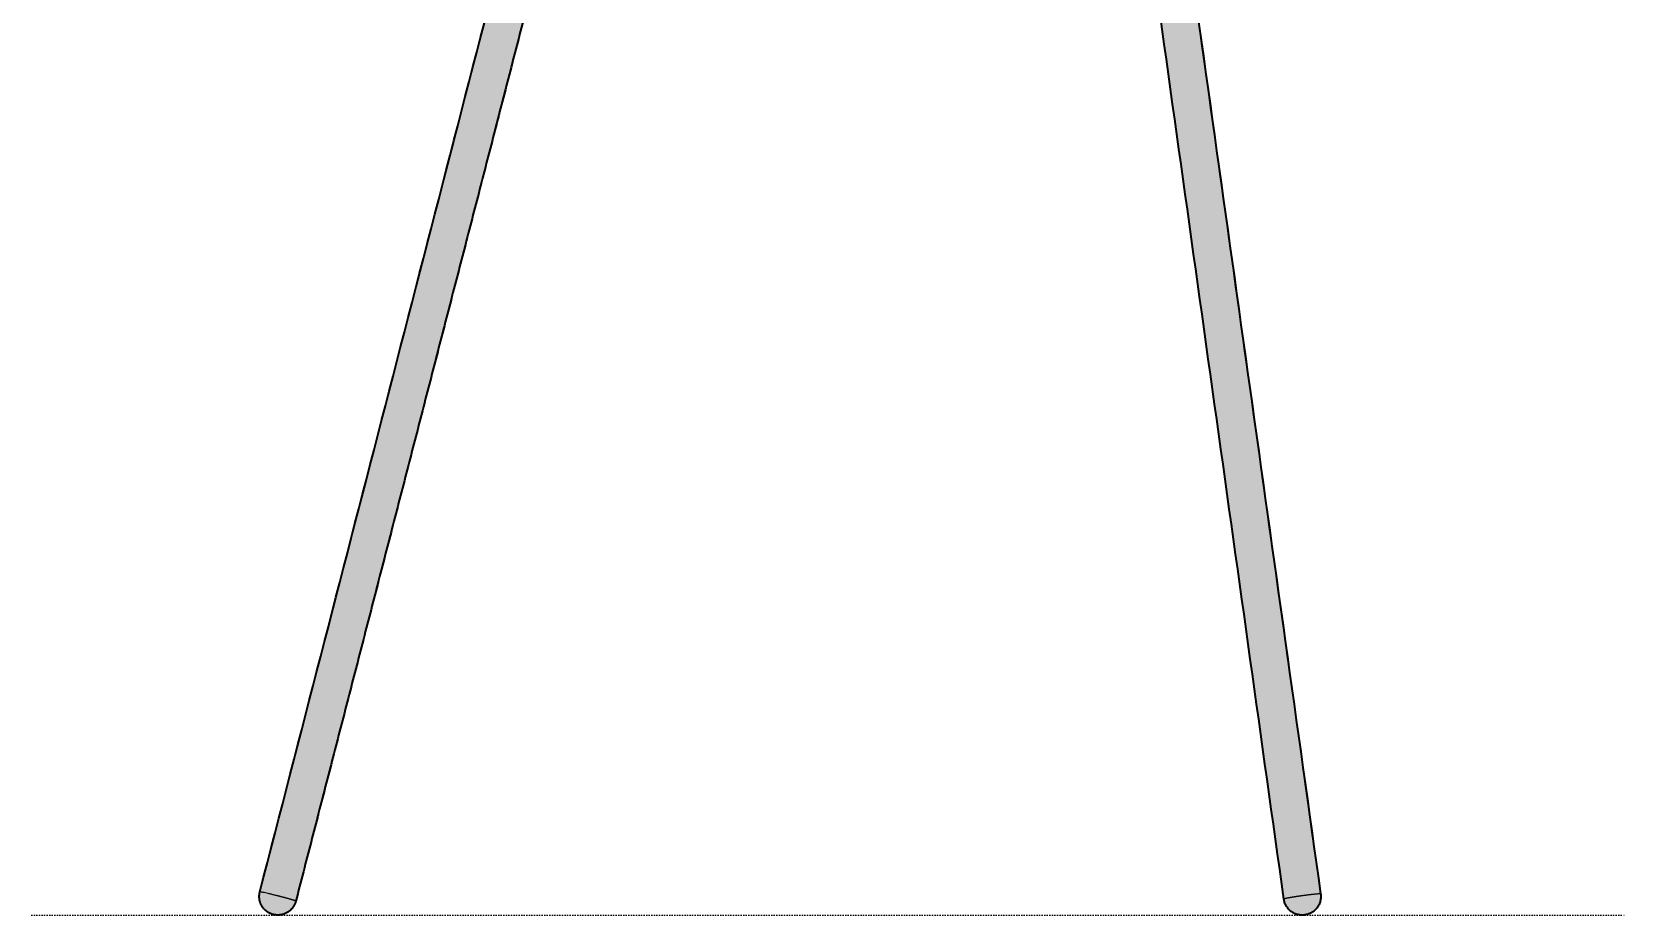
# Model space of a CAD drawing. Header units: millimetres. Extents: x 0 to 1796, y -880 to 761.
# Drawn here: x 1108 to 1796, y 0 to 381 of the extents above; entities that cross this region are included whole.
import ezdxf

# ---------------------------------------------------------------- set-up
doc = ezdxf.new("R2010")
doc.units = ezdxf.units.MM
doc.linetypes.add('Dots', pattern=[1, 0, -1])
doc.layers.add('Blocks', color=7, linetype='Continuous')
doc.layers.add('Blocks$Fill', color=7, linetype='Continuous', true_color=0xffffff)
for name, color, linetype, lineweight, true_color in [('Blocks$Inner', 7, 'Continuous', 25, 0x007f00), ('Blocks$Outline', 7, 'Continuous', 35, 0xff3f3f), ('Groud', 7, 'Dots', 25, 0x243775)]:
    doc.layers.add(name, color=color, linetype=linetype, lineweight=lineweight, true_color=true_color)

# ---------------------------------------------------------------- blocks, each defined once
blk = doc.blocks.new('AAC 18 Dining Chair Side')
at = {"layer": 'Blocks$Fill'}
h = blk.add_hatch(color=256, dxfattribs=at)
h.paths.add_polyline_path([(56.82, 761.22), (56.91, 761.25), (57, 761.29), (57.1, 761.32), (57.15, 761.33), (57.2, 761.35), (57.29, 761.37), (57.33, 761.38), (57.38, 761.39), (57.42, 761.4), (57.47, 761.41), (57.51, 761.41), (57.56, 761.42), (57.6, 761.42), (57.64, 761.42), (57.68, 761.43), (57.73, 761.43), (57.77, 761.43), (57.81, 761.43), (57.85, 761.43), (57.89, 761.43), (57.93, 761.42), (57.97, 761.42), (58.01, 761.41), (58.05, 761.41), (58.09, 761.4), (58.13, 761.39), (58.17, 761.38), (58.21, 761.37), (86.97, 752.93), (87.82, 752.65), (88.24, 752.5), (88.65, 752.34), (89.05, 752.18), (89.44, 752.01), (89.83, 751.83), (90.21, 751.64), (90.62, 751.44), (91.02, 751.22), (91.41, 751), (91.81, 750.77), (92.19, 750.53), (92.58, 750.29), (93.33, 749.78), (94.08, 749.24), (94.81, 748.68), (95.53, 748.11), (96.24, 747.51), (97.02, 746.82), (97.8, 746.11), (98.55, 745.39), (99.3, 744.65), (100.92, 742.97), (102.48, 741.23), (104.11, 739.31), (105.68, 737.34), (107.31, 735.19), (108.89, 733.01), (110.4, 730.79), (111.87, 728.55), (113.32, 726.2), (114.72, 723.82), (116.07, 721.41), (117.37, 718.97), (119.09, 715.51), (120.72, 712.02), (122.33, 708.3), (126.62, 697.5), (128.92, 691.36), (133.21, 679.19), (136.51, 668.93), (139.52, 658.57), (142.11, 648.54), (144.35, 638.64), (145.91, 630.65), (147.27, 622.62), (148.43, 614.46), (149.37, 606.26), (154.27, 540.94), (154.86, 535.9), (155.43, 531.93), (156.1, 527.97), (156.83, 524.19), (157.67, 520.42), (158.55, 516.89), (159.54, 513.38), (160.6, 510.01), (161.77, 506.67), (162.65, 504.35), (163.6, 502.06), (164.6, 499.79), (165.66, 497.54), (166.72, 495.45), (167.84, 493.38), (169.02, 491.35), (170.25, 489.35), (171.5, 487.46), (172.8, 485.6), (174.16, 483.78), (175.58, 482.01), (177.02, 480.31), (178.52, 478.66), (180.07, 477.05), (181.67, 475.49), (183.31, 473.99), (185.01, 472.54), (186.75, 471.14), (188.53, 469.8), (190.38, 468.5), (192.27, 467.26), (194.2, 466.08), (196.16, 464.95), (198.2, 463.87), (200.27, 462.84), (202.38, 461.88), (204.51, 460.97), (206.76, 460.09), (209.04, 459.28), (211.35, 458.52), (213.67, 457.83), (257.15, 636.68), (258.39, 641.77), (258.43, 641.94), (258.48, 642.11), (258.54, 642.28), (258.57, 642.36), (258.6, 642.45), (258.63, 642.52), (258.66, 642.6), (258.7, 642.68), (258.73, 642.75), (258.77, 642.82), (258.81, 642.9), (258.85, 642.97), (258.89, 643.04), (258.93, 643.11), (258.97, 643.17), (259.01, 643.24), (259.05, 643.3), (259.1, 643.36), (259.15, 643.42), (259.19, 643.48), (259.24, 643.54), (259.29, 643.6), (259.34, 643.65), (259.39, 643.71), (259.45, 643.76), (259.5, 643.81), (259.56, 643.86), (259.61, 643.91), (259.67, 643.95), (259.73, 644), (259.79, 644.04), (259.85, 644.08), (259.91, 644.12), (259.98, 644.16), (260.04, 644.2), (260.11, 644.24), (260.17, 644.27), (260.24, 644.3), (260.31, 644.34), (260.38, 644.37), (260.45, 644.4), (260.52, 644.42), (260.6, 644.45), (260.67, 644.47), (260.74, 644.5), (260.82, 644.52), (260.9, 644.54), (260.98, 644.56), (261.06, 644.58), (261.14, 644.59), (261.22, 644.61), (261.3, 644.62), (261.38, 644.63), (261.47, 644.65), (261.56, 644.65), (261.74, 644.67), (261.92, 644.68), (262.1, 644.68), (414.24, 644.68), (452.28, 644.68), (461.79, 644.68), (464.17, 644.68), (464.76, 644.68), (464.91, 644.68), (464.95, 644.68), (464.96, 644.68), (464.96, 644.68), (465.15, 644.68), (465.33, 644.67), (465.52, 644.66), (465.61, 644.65), (465.7, 644.64), (465.78, 644.62), (465.86, 644.61), (465.95, 644.6), (466.03, 644.58), (466.11, 644.57), (466.18, 644.55), (466.26, 644.53), (466.34, 644.5), (466.41, 644.48), (466.48, 644.46), (466.55, 644.43), (466.62, 644.41), (466.69, 644.38), (466.75, 644.35), (466.82, 644.32), (466.89, 644.28), (466.95, 644.25), (467.01, 644.21), (467.06, 644.18), (467.12, 644.14), (467.18, 644.1), (467.23, 644.06), (467.29, 644.01), (467.34, 643.97), (467.39, 643.92), (467.44, 643.87), (467.49, 643.83), (467.54, 643.77), (467.58, 643.72), (467.63, 643.67), (467.67, 643.62), (467.71, 643.56), (467.75, 643.5), (467.79, 643.44), (467.83, 643.38), (467.87, 643.31), (467.9, 643.25), (467.94, 643.18), (467.97, 643.12), (468, 643.05), (468.03, 642.98), (468.07, 642.9), (468.09, 642.82), (468.12, 642.75), (468.15, 642.67), (468.17, 642.59), (468.19, 642.51), (468.22, 642.44), (468.24, 642.35), (468.26, 642.26), (468.3, 642.07), (468.33, 641.89), (468.36, 641.71), (469.03, 636.68), (490.37, 476.66), (495.02, 476.22), (499.67, 475.66), (504.2, 474.99), (508.72, 474.2), (513.28, 473.27), (517.65, 472.24), (521.69, 471.16), (523.51, 470.61), (525.33, 470.03), (527.65, 469.21), (570.25, 451.79), (570.31, 451.76), (570.36, 451.74), (570.41, 451.72), (570.48, 451.68), (570.51, 451.66), (570.54, 451.65), (570.58, 451.62), (570.62, 451.59), (570.66, 451.57), (570.7, 451.54), (570.74, 451.51), (570.77, 451.48), (570.81, 451.45), (570.84, 451.42), (570.87, 451.39), (570.9, 451.37), (570.92, 451.34), (570.95, 451.31), (570.97, 451.28), (570.99, 451.25), (571.02, 451.22), (571.04, 451.19), (571.06, 451.16), (571.08, 451.13), (571.1, 451.1), (571.12, 451.07), (571.13, 451.04), (571.15, 451.01), (571.17, 450.98), (571.18, 450.94), (571.2, 450.91), (571.21, 450.87), (571.23, 450.83), (571.24, 450.8), (571.25, 450.76), (571.26, 450.72), (571.27, 450.68), (571.28, 450.65), (571.29, 450.61), (571.3, 450.57), (571.3, 450.53), (571.31, 450.49), (571.31, 450.45), (571.32, 450.41), (571.32, 450.38), (571.33, 450.34), (571.33, 450.29), (571.33, 450.25), (571.33, 450.2), (571.33, 450.15), (571.33, 450.11), (571.33, 450.06), (571.32, 449.97), (571.32, 449.88), (571.3, 449.79), (571.29, 449.7), (571.28, 449.61), (570.15, 443.72), (570.13, 443.6), (570.12, 443.55), (570.1, 443.49), (570.09, 443.44), (570.07, 443.38), (570.06, 443.33), (570.04, 443.27), (570.02, 443.22), (570, 443.18), (569.98, 443.13), (569.96, 443.08), (569.94, 443.03), (569.92, 442.99), (569.89, 442.94), (569.87, 442.9), (569.84, 442.86), (569.82, 442.81), (569.79, 442.78), (569.77, 442.74), (569.74, 442.7), (569.71, 442.66), (569.68, 442.62), (569.65, 442.59), (569.62, 442.56), (569.58, 442.52), (569.55, 442.49), (569.52, 442.46), (569.48, 442.43), (569.45, 442.4), (569.41, 442.38), (569.37, 442.35), (569.34, 442.32), (569.3, 442.3), (569.26, 442.28), (569.22, 442.26), (569.18, 442.24), (569.14, 442.22), (569.09, 442.2), (569.05, 442.18), (569.01, 442.17), (568.96, 442.15), (568.92, 442.14), (568.87, 442.13), (568.82, 442.12), (568.78, 442.11), (568.73, 442.1), (568.68, 442.09), (568.63, 442.09), (568.58, 442.08), (568.53, 442.08), (568.48, 442.07), (568.43, 442.07), (568.38, 442.07), (568.32, 442.07), (568.27, 442.08), (568.21, 442.08), (568.16, 442.08), (568.1, 442.09), (568.04, 442.09), (567.99, 442.1), (567.93, 442.11), (567.82, 442.13), (567.82, 442.13), (567.82, 442.13), (567.82, 442.13), (567.82, 442.13), (567.82, 442.13), (567.82, 442.13), (567.82, 442.13), (567.82, 442.13), (561.01, 443.37), (554.17, 444.38), (547.29, 445.17), (540.4, 445.73), (534.54, 446.02), (528.69, 446.15), (522.83, 446.12), (516.98, 445.92), (514.63, 445.88), (514.25, 445.88), (513.07, 445.85), (512.67, 445.84), (511.51, 445.82), (511.08, 445.81), (509.95, 445.78), (509.49, 445.77), (508.39, 445.74), (507.89, 445.73), (506.83, 445.7), (506.3, 445.69), (505.28, 445.66), (504.71, 445.65), (503.72, 445.62), (503.11, 445.6), (497.5, 445.43), (494.61, 445.32), (555.66, 9.11), (555.66, 9.1), (555.66, 9.1), (555.66, 9.1), (555.66, 9.1), (555.66, 9.1), (555.66, 9.1), (555.68, 8.93), (555.7, 8.75), (555.72, 8.57), (555.73, 8.39), (555.73, 8.2), (555.74, 8.02), (555.73, 7.83), (555.73, 7.64), (555.72, 7.45), (555.7, 7.26), (555.68, 7.07), (555.66, 6.88), (555.63, 6.69), (555.59, 6.49), (555.56, 6.3), (555.51, 6.11), (555.46, 5.91), (555.41, 5.72), (555.35, 5.53), (555.28, 5.34), (555.21, 5.15), (555.14, 4.96), (555.06, 4.77), (554.97, 4.59), (554.88, 4.4), (554.79, 4.22), (554.69, 4.04), (554.59, 3.86), (554.48, 3.68), (554.36, 3.51), (554.24, 3.34), (554.12, 3.17), (554, 3.01), (553.86, 2.85), (553.73, 2.69), (553.59, 2.54), (553.45, 2.39), (553.3, 2.25), (553.15, 2.11), (553, 1.97), (552.84, 1.84), (552.68, 1.71), (552.52, 1.58), (552.36, 1.46), (552.19, 1.35), (552.03, 1.24), (551.85, 1.14), (551.68, 1.03), (551.51, 0.94), (551.33, 0.85), (551.16, 0.76), (550.98, 0.68), (550.8, 0.61), (550.63, 0.53), (550.45, 0.47), (550.27, 0.4), (550.09, 0.35), (549.91, 0.29), (549.73, 0.25), (549.55, 0.2), (549.37, 0.16), (549.2, 0.13), (549.02, 0.1), (548.84, 0.07), (548.67, 0.05), (548.49, 0.03), (548.31, 0.01), (548.13, 0), (547.94, 0), (547.76, -0.01), (547.57, 0), (547.38, 0), (547.2, 0.01), (547, 0.03), (546.81, 0.05), (546.62, 0.07), (546.43, 0.1), (546.24, 0.14), (546.04, 0.17), (545.85, 0.22), (545.66, 0.27), (545.47, 0.32), (545.27, 0.38), (545.08, 0.45), (544.89, 0.52), (544.7, 0.59), (544.51, 0.67), (544.33, 0.76), (544.14, 0.85), (543.96, 0.94), (543.78, 1.04), (543.6, 1.14), (543.43, 1.25), (543.25, 1.37), (543.08, 1.48), (542.92, 1.61), (542.75, 1.73), (542.59, 1.87), (542.44, 2), (542.28, 2.14), (542.13, 2.28), (541.99, 2.43), (541.85, 2.58), (541.71, 2.73), (541.58, 2.89), (541.45, 3.04), (541.33, 3.21), (541.21, 3.37), (541.09, 3.54), (540.98, 3.7), (540.88, 3.87), (540.78, 4.05), (540.68, 4.22), (540.59, 4.39), (540.51, 4.57), (540.42, 4.75), (540.35, 4.93), (540.28, 5.1), (540.21, 5.28), (540.15, 5.46), (540.09, 5.64), (540.04, 5.82), (539.99, 6), (539.95, 6.18), (539.91, 6.36), (539.87, 6.53), (539.84, 6.71), (539.81, 6.88), (539.81, 6.89), (539.81, 6.89), (539.81, 6.89), (539.81, 6.89), (539.81, 6.89), (539.81, 6.89), (539.81, 6.89), (539.81, 6.89), (478.73, 443.34), (476.96, 442.69), (476.59, 442.56), (476.22, 442.45), (475.63, 442.28), (475.04, 442.12), (473.53, 441.77), (471.46, 441.33), (466.04, 440.34), (455.25, 438.65), (455.54, 431.96), (455.54, 431.76), (455.54, 431.61), (455.53, 431.47), (455.53, 431.32), (455.52, 431.17), (455.5, 431.03), (455.49, 430.88), (455.47, 430.74), (455.45, 430.59), (455.42, 430.45), (455.4, 430.3), (455.37, 430.16), (455.34, 430.01), (455.3, 429.87), (455.26, 429.73), (455.22, 429.59), (455.18, 429.45), (455.12, 429.25), (455.05, 429.05), (454.97, 428.85), (454.89, 428.66), (454.81, 428.47), (454.72, 428.28), (454.62, 428.09), (454.52, 427.91), (454.42, 427.72), (454.31, 427.54), (454.19, 427.37), (454.07, 427.19), (453.95, 427.02), (453.82, 426.86), (453.69, 426.69), (453.55, 426.53), (453.41, 426.38), (453.26, 426.23), (453.12, 426.08), (452.96, 425.93), (452.81, 425.79), (452.65, 425.66), (452.49, 425.53), (452.32, 425.4), (452.15, 425.28), (451.98, 425.16), (451.8, 425.04), (451.62, 424.94), (451.44, 424.83), (451.26, 424.73), (451.07, 424.64), (450.88, 424.55), (450.66, 424.45), (450.43, 424.36), (450.2, 424.27), (449.97, 424.19), (449.73, 424.12), (449.5, 424.06), (449.26, 424), (449.02, 423.95), (448.78, 423.91), (448.54, 423.88), (448.3, 423.85), (448.05, 423.83), (447.81, 423.82), (447.56, 423.82), (447.32, 423.82), (447.08, 423.83), (446.83, 423.85), (446.59, 423.87), (446.35, 423.91), (446.11, 423.95), (445.87, 423.99), (445.63, 424.05), (445.39, 424.11), (445.16, 424.18), (444.93, 424.25), (444.7, 424.34), (444.47, 424.43), (444.25, 424.53), (444.03, 424.63), (443.81, 424.74), (443.59, 424.86), (443.38, 424.98), (443.18, 425.11), (442.97, 425.25), (442.77, 425.39), (442.58, 425.54), (442.39, 425.69), (442.21, 425.85), (442.03, 426.02), (441.85, 426.19), (441.68, 426.37), (441.52, 426.55), (441.36, 426.74), (441.21, 426.93), (441.06, 427.12), (440.92, 427.32), (440.79, 427.53), (440.66, 427.74), (440.54, 427.95), (440.42, 428.17), (440.31, 428.39), (440.21, 428.61), (440.12, 428.83), (440.03, 429.06), (439.95, 429.29), (439.88, 429.53), (439.81, 429.76), (439.75, 430), (439.7, 430.24), (439.65, 430.48), (439.62, 430.72), (439.59, 430.97), (439.56, 431.22), (439.55, 431.47), (439.33, 436.49), (422.01, 434.2), (403.24, 431.72), (378.23, 428.42), (326.91, 418.6), (307.52, 415.48), (290.79, 413.28), (291.21, 403.82), (291.21, 403.64), (291.21, 403.46), (291.21, 403.28), (291.2, 403.1), (291.19, 402.91), (291.17, 402.73), (291.15, 402.54), (291.13, 402.35), (291.1, 402.17), (291.06, 401.98), (291.02, 401.79), (290.98, 401.6), (290.93, 401.41), (290.88, 401.22), (290.82, 401.03), (290.76, 400.84), (290.69, 400.66), (290.61, 400.47), (290.53, 400.28), (290.45, 400.1), (290.36, 399.91), (290.27, 399.73), (290.17, 399.55), (290.07, 399.38), (289.96, 399.2), (289.85, 399.03), (289.73, 398.86), (289.61, 398.69), (289.48, 398.53), (289.35, 398.36), (289.22, 398.21), (289.08, 398.05), (288.94, 397.9), (288.79, 397.75), (288.64, 397.61), (288.49, 397.47), (288.33, 397.34), (288.17, 397.21), (288.01, 397.08), (287.85, 396.96), (287.68, 396.84), (287.51, 396.73), (287.34, 396.62), (287.16, 396.52), (286.99, 396.42), (286.81, 396.33), (286.63, 396.24), (286.45, 396.16), (286.27, 396.08), (286.08, 396.01), (285.9, 395.94), (285.72, 395.88), (285.53, 395.82), (285.35, 395.76), (285.16, 395.71), (284.98, 395.67), (284.8, 395.63), (284.61, 395.6), (284.43, 395.57), (284.25, 395.54), (284.07, 395.52), (283.89, 395.5), (283.71, 395.49), (283.53, 395.48), (283.36, 395.47), (283.18, 395.47), (283, 395.48), (282.82, 395.48), (282.63, 395.49), (282.45, 395.51), (282.26, 395.53), (282.08, 395.55), (281.89, 395.58), (281.7, 395.62), (281.52, 395.65), (281.33, 395.7), (281.14, 395.75), (280.95, 395.8), (280.76, 395.86), (280.58, 395.92), (280.39, 395.99), (280.2, 396.06), (280.02, 396.14), (279.84, 396.22), (279.65, 396.31), (279.47, 396.4), (279.29, 396.5), (279.12, 396.6), (278.94, 396.71), (278.77, 396.82), (278.6, 396.94), (278.44, 397.06), (278.27, 397.18), (278.11, 397.31), (277.95, 397.45), (277.8, 397.58), (277.65, 397.73), (277.5, 397.87), (277.36, 398.02), (277.22, 398.17), (277.09, 398.33), (276.96, 398.49), (276.83, 398.65), (276.71, 398.81), (276.59, 398.98), (276.48, 399.15), (276.38, 399.32), (276.27, 399.5), (276.17, 399.67), (276.08, 399.85), (275.99, 400.03), (275.91, 400.21), (275.83, 400.39), (275.76, 400.57), (275.69, 400.76), (275.63, 400.94), (275.57, 401.12), (275.51, 401.31), (275.46, 401.49), (275.42, 401.68), (275.38, 401.86), (275.34, 402.04), (275.31, 402.22), (275.29, 402.41), (275.26, 402.59), (275.25, 402.77), (275.23, 402.94), (275.22, 403.12), (274.84, 411.81), (269.33, 411.46), (265.33, 411.27), (261.33, 411.09), (245.96, 410.81), (243.37, 410.81), (237.84, 410.89), (234.97, 411.01), (231.99, 411.22), (228.9, 411.51), (225.69, 411.9), (222.35, 412.39), (218.92, 412.98), (113.78, 5.99), (113.74, 5.84), (113.7, 5.7), (113.65, 5.55), (113.61, 5.4), (113.55, 5.25), (113.5, 5.1), (113.44, 4.95), (113.38, 4.81), (113.31, 4.66), (113.24, 4.51), (113.17, 4.37), (113.09, 4.22), (113.02, 4.08), (112.93, 3.94), (112.85, 3.8), (112.76, 3.66), (112.67, 3.52), (112.57, 3.38), (112.47, 3.24), (112.37, 3.11), (112.27, 2.98), (112.16, 2.85), (112.05, 2.72), (111.94, 2.59), (111.82, 2.47), (111.7, 2.35), (111.58, 2.23), (111.46, 2.11), (111.33, 2), (111.2, 1.88), (111.07, 1.77), (110.94, 1.67), (110.8, 1.57), (110.66, 1.47), (110.52, 1.37), (110.38, 1.27), (110.23, 1.18), (110.09, 1.09), (109.94, 1.01), (109.79, 0.93), (109.64, 0.85), (109.49, 0.78), (109.34, 0.71), (109.18, 0.64), (109.03, 0.57), (108.87, 0.51), (108.71, 0.45), (108.56, 0.4), (108.4, 0.35), (108.24, 0.3), (108.08, 0.26), (107.92, 0.22), (107.76, 0.18), (107.6, 0.15), (107.45, 0.12), (107.29, 0.09), (107.13, 0.07), (106.97, 0.05), (106.81, 0.03), (106.66, 0.02), (106.5, 0.01), (106.35, 0), (106.19, -0.01), (106.04, -0.01), (105.82, 0), (105.59, 0.01), (105.37, 0.02), (105.15, 0.04), (104.92, 0.07), (104.7, 0.11), (104.48, 0.15), (104.25, 0.2), (104.03, 0.25), (103.81, 0.31), (103.59, 0.38), (103.37, 0.45), (103.15, 0.53), (102.94, 0.62), (102.73, 0.71), (102.52, 0.81), (102.31, 0.92), (102.11, 1.03), (101.91, 1.14), (101.71, 1.27), (101.52, 1.39), (101.33, 1.53), (101.14, 1.66), (100.96, 1.81), (100.79, 1.95), (100.62, 2.11), (100.46, 2.26), (100.3, 2.42), (100.14, 2.59), (99.99, 2.75), (99.85, 2.92), (99.71, 3.09), (99.58, 3.27), (99.45, 3.45), (99.33, 3.64), (99.21, 3.83), (99.09, 4.02), (98.98, 4.22), (98.88, 4.42), (98.78, 4.63), (98.69, 4.84), (98.6, 5.05), (98.52, 5.27), (98.44, 5.48), (98.37, 5.71), (98.31, 5.93), (98.25, 6.15), (98.2, 6.38), (98.16, 6.61), (98.12, 6.84), (98.09, 7.07), (98.07, 7.3), (98.05, 7.53), (98.04, 7.76), (98.04, 7.99), (98.04, 8.22), (98.05, 8.44), (98.07, 8.67), (98.09, 8.9), (98.12, 9.12), (98.15, 9.34), (98.19, 9.56), (98.24, 9.78), (98.29, 9.99), (98.29, 9.99), (98.29, 9.99), (98.29, 10), (98.29, 10), (98.29, 10), (98.29, 10), (98.29, 10), (98.29, 10), (203.28, 416.43), (192.88, 419.25), (183.21, 422.19), (174.62, 425.08), (170.72, 426.53), (166.98, 428.02), (163.34, 429.61), (159.76, 431.31), (156.29, 433.09), (152.89, 434.99), (149.64, 436.97), (148.03, 437.99), (146.45, 439.05), (144.93, 440.1), (143.43, 441.18), (141.95, 442.29), (140.49, 443.42), (139.06, 444.58), (137.65, 445.76), (136.26, 446.96), (134.89, 448.2), (133.56, 449.45), (132.25, 450.72), (130.96, 452.02), (129.7, 453.34), (128.48, 454.68), (127.27, 456.04), (126.1, 457.43), (124.95, 458.84), (123.83, 460.27), (122.73, 461.72), (121.66, 463.19), (120.62, 464.68), (119.61, 466.2), (118.62, 467.74), (117.66, 469.29), (116.73, 470.87), (115.82, 472.48), (114.93, 474.11), (114.08, 475.75), (113.26, 477.41), (112.45, 479.12), (111.68, 480.84), (110.93, 482.57), (110.21, 484.32), (108.86, 487.9), (107.63, 491.52), (106.49, 495.26), (105.48, 499.04), (104.55, 502.98), (103.75, 506.95), (103.05, 511.03), (102.47, 515.13), (102, 519.39), (101.63, 523.67), (95.69, 602.14), (94.52, 611.95), (93.07, 621.72), (91.29, 631.68), (89.24, 641.58), (86.36, 653.66), (83.07, 665.87), (79.16, 678.86), (74.93, 691.76), (69.88, 706.08), (58.08, 736.81), (50.17, 756.33), (50.13, 756.44), (50.11, 756.49), (50.09, 756.55), (50.07, 756.6), (50.06, 756.66), (50.04, 756.71), (50.03, 756.77), (50.02, 756.82), (50.01, 756.87), (50, 756.92), (49.99, 756.97), (49.98, 757.02), (49.97, 757.07), (49.97, 757.13), (49.96, 757.18), (49.96, 757.22), (49.96, 757.27), (49.96, 757.32), (49.96, 757.37), (49.97, 757.42), (49.97, 757.46), (49.98, 757.51), (49.98, 757.56), (49.99, 757.6), (50, 757.65), (50.01, 757.69), (50.02, 757.73), (50.03, 757.78), (50.05, 757.82), (50.06, 757.86), (50.08, 757.91), (50.1, 757.95), (50.12, 757.99), (50.14, 758.03), (50.16, 758.07), (50.18, 758.11), (50.21, 758.14), (50.23, 758.18), (50.26, 758.22), (50.29, 758.26), (50.32, 758.29), (50.35, 758.33), (50.38, 758.36), (50.41, 758.4), (50.45, 758.43), (50.48, 758.46), (50.52, 758.5), (50.56, 758.53), (50.6, 758.56), (50.64, 758.59), (50.68, 758.62), (50.72, 758.65), (50.76, 758.68), (50.81, 758.71), (50.85, 758.74), (50.9, 758.76), (50.95, 758.79), (51, 758.82), (51.05, 758.85), (51.11, 758.87), (51.16, 758.89), (51.26, 758.94)], flags=0)
h.paths.add_polyline_path([(229.36, 454.67), (233.17, 454.25), (236.98, 453.94), (240.95, 453.74), (244.93, 453.65), (249.12, 453.66), (253.31, 453.79), (257.58, 454.03), (272.24, 455.41), (321.13, 461.41), (409.94, 473.26), (436.58, 475.73), (455.65, 476.89), (467.46, 477.29), (474.13, 477.34), (452.89, 636.68), (368.82, 636.68), (346.03, 636.68), (275.93, 636.68), (274.23, 636.68), (273.62, 636.68)], flags=0)
at = {"layer": 'Blocks$Inner'}
for points, knots in [([(452.89, 636.68), (460.93, 576.38), (468.99, 515.92), (477.11, 455), (477.24, 454.07), (477.39, 452.97), (477.52, 451.99), (477.68, 450.85), (477.86, 449.53), (478.16, 447.42), (478.76, 443.1), (480.04, 433.98), (500.46, 288.08), (520.51, 144.83), (539.81, 6.89)], [0, 0, 0, 0, 182.510279, 182.97056, 184.395779, 185.324178, 186.278914, 187.371409, 188.767566, 190.275768, 193.790889, 201.828138, 217.899442, 635.764325, 635.764325, 635.764325, 635.764325]), ([(555.66, 9.1), (535.01, 156.66), (514.29, 304.68), (493.53, 453.05), (493.25, 455.08), (492.95, 457.25), (492.56, 460.23), (492.04, 464.08), (491.17, 470.62), (483.46, 528.47), (476.02, 584.22), (469.03, 636.68)], [0, 0, 0, 0, 446.998236, 448.37812, 449.432889, 453.164728, 454.958115, 458.440168, 464.806156, 474.754658, 633.531491, 633.531491, 633.531491, 633.531491]), ([(208.75, 437.62), (208.69, 437.37), (208.58, 436.96), (208.45, 436.45), (208.08, 435.01), (171.37, 292.88), (134.68, 150.84), (98.29, 9.99)], [1061.802074, 1061.802074, 1061.802074, 1061.802074, 1062.569624, 1063.08189, 1063.354369, 1067.041726, 1503.459759, 1503.459759, 1503.459759, 1503.459759])]:
    blk.add_open_spline(points, degree=3, knots=knots, dxfattribs=at)
blk.add_open_spline([(113.78, 5.99), (168.66, 218.44), (223.54, 430.88)], degree=2, dxfattribs=at)
for points, weights, knots in [([(98.29, 9.99), (97.31, 6.2), (99.71, 3.09), (102.11, -0.01), (106.04, -0.01)], [1, 0.897866316357, 1, 0.897866316357, 1], [66.301882, 66.301882, 66.301882, 73.59624, 73.59624, 80.890598, 80.890598, 80.890598]), ([(106.27, 8.2), (106.19, 8.22), (106.1, 8.24), (98.36, 10.25), (98.29, 9.99)], [1, 0.999999935057, 1, 0.707106781187, 1], [53.557943, 53.557943, 53.557943, 53.735511, 53.735511, 66.301882, 66.301882, 66.301882]), ([(539.81, 6.88), (540.92, -1.04), (548.84, 0.07), (556.77, 1.18), (555.66, 9.1)], [1, 0.707124563757, 1, 0.707124563763, 0.999999999987], [0, 0, 0, 12.565969, 12.565969, 25.131937, 25.131937, 25.131937]), ([(547.71, 8.31), (547.62, 8.3), (547.54, 8.29), (547.05, 8.22), (546.55, 8.15)], [1, 0.999999900924, 1, 0.999996839595, 1], [36.486748, 36.486748, 36.486748, 36.66432, 36.66432, 37.656439, 37.656439, 37.656439]), ([(555.66, 9.1), (555.66, 9.11), (555.66, 9.11), (555.65, 9.11), (555.65, 9.11)], [0.999992797324, 0.965472971097, 1, 0.984728083953, 0.999999999767], [25.13193705, 25.13193705, 25.13193705, 25.13930047, 25.13930047, 25.14830575, 25.14830575, 25.14830575])]:
    blk.add_rational_spline(points, weights, degree=2, knots=knots, dxfattribs=at)
for points, weights in [([(107.43, 7.9), (106.85, 8.05), (106.27, 8.2)], [1, 0.999996986857, 1]), ([(107.51, 7.88), (107.47, 7.89), (107.43, 7.9)], [1, 0.99999998289, 1]), ([(107.73, 7.82), (107.62, 7.85), (107.51, 7.88)], [1, 0.999999876054, 1]), ([(107.78, 7.81), (107.76, 7.81), (107.73, 7.82)], [1, 0.999999994582, 1]), ([(107.89, 7.78), (107.83, 7.79), (107.78, 7.81)], [1, 0.999999969891, 1]), ([(107.96, 7.76), (107.92, 7.77), (107.89, 7.78)], [1, 0.999999986428, 1]), ([(108.2, 7.69), (108.08, 7.73), (107.96, 7.76)], [1, 0.999999847624, 1]), ([(108.23, 7.68), (108.21, 7.69), (108.2, 7.69)], [1, 0.999999996979, 1]), ([(108.35, 7.65), (108.29, 7.67), (108.23, 7.68)], [1, 0.999999957835, 1]), ([(108.41, 7.64), (108.38, 7.64), (108.35, 7.65)], [1, 0.999999990188, 1]), ([(108.51, 7.61), (108.46, 7.62), (108.41, 7.64)], [1, 0.999999972368, 1]), ([(108.59, 7.59), (108.55, 7.6), (108.51, 7.61)], [1, 0.999999979058, 1]), ([(108.82, 7.53), (108.7, 7.56), (108.59, 7.59)], [1, 0.999999838331, 1]), ([(108.86, 7.52), (108.84, 7.52), (108.82, 7.53)], [1, 0.999999993967, 1]), ([(108.97, 7.48), (108.92, 7.5), (108.86, 7.52)], [1, 0.999999958144, 1]), ([(109.04, 7.47), (109, 7.48), (108.97, 7.48)], [1, 0.999999984379, 1]), ([(109.28, 7.4), (109.16, 7.43), (109.04, 7.47)], [1, 0.999999789157, 1]), ([(109.3, 7.39), (109.29, 7.4), (109.28, 7.4)], [1, 0.999999997375, 1]), ([(109.43, 7.36), (109.37, 7.38), (109.3, 7.39)], [1, 0.999999936697, 1]), ([(109.48, 7.35), (109.45, 7.35), (109.43, 7.36)], [1, 0.999999989917, 1]), ([(109.58, 7.32), (109.53, 7.33), (109.48, 7.35)], [1, 0.999999955803, 1]), ([(109.65, 7.3), (109.62, 7.31), (109.58, 7.32)], [1, 0.99999997689, 1]), ([(109.88, 7.23), (109.77, 7.27), (109.65, 7.3)], [1, 0.999999755154, 1]), ([(109.91, 7.23), (109.9, 7.23), (109.88, 7.23)], [1, 0.999999995172, 1]), ([(110.03, 7.19), (109.97, 7.21), (109.91, 7.23)], [1, 0.999999928192, 1]), ([(110.08, 7.18), (110.05, 7.19), (110.03, 7.19)], [1, 0.999999984726, 1]), ([(110.17, 7.15), (110.13, 7.17), (110.08, 7.18)], [1, 0.999999949776, 1]), ([(110.25, 7.13), (110.21, 7.14), (110.17, 7.15)], [1, 0.999999967281, 1]), ([(110.46, 7.07), (110.35, 7.1), (110.25, 7.13)], [1, 0.999999699532, 1]), ([(110.49, 7.06), (110.48, 7.07), (110.46, 7.07)], [1, 0.999999992445, 1]), ([(110.53, 7.05), (110.51, 7.06), (110.49, 7.06)], [1, 0.999999989392, 1]), ([(110.58, 7.04), (110.55, 7.05), (110.53, 7.05)], [1, 0.999999986376, 1]), ([(110.6, 7.03), (110.59, 7.04), (110.58, 7.04)], [1, 0.999999994152, 1]), ([(110.66, 7.02), (110.63, 7.02), (110.6, 7.03)], [1, 0.999999978236, 1]), ([(110.67, 7.01), (110.66, 7.01), (110.66, 7.02)], [1, 0.999999997592, 1]), ([(110.81, 6.97), (110.74, 6.99), (110.67, 7.01)], [1, 0.999999829849, 1]), ([(110.88, 6.95), (110.85, 6.96), (110.81, 6.97)], [1, 0.999999960391, 1]), ([(110.89, 6.95), (110.89, 6.95), (110.88, 6.95)], [1, 0.999999998481, 1]), ([(110.95, 6.93), (110.92, 6.94), (110.89, 6.95)], [1, 0.999999970211, 1]), ([(110.97, 6.93), (110.96, 6.93), (110.95, 6.93)], [1, 0.999999995033, 1]), ([(111.02, 6.91), (110.99, 6.92), (110.97, 6.93)], [1, 0.999999978915, 1]), ([(111.05, 6.91), (111.03, 6.91), (111.02, 6.91)], [1, 0.999999989355, 1]), ([(111.08, 6.9), (111.06, 6.9), (111.05, 6.91)], [1, 0.999999986361, 1]), ([(111.12, 6.88), (111.1, 6.89), (111.08, 6.9)], [1, 0.999999981193, 1]), ([(111.15, 6.88), (111.14, 6.88), (111.12, 6.88)], [1, 0.999999992384, 1]), ([(111.2, 6.86), (111.17, 6.87), (111.15, 6.88)], [1, 0.99999997026, 1]), ([(539.82, 6.91), (539.81, 6.89), (539.82, 6.88)], [0.969716728963, 0.983982402096, 1]), ([(539.84, 6.91), (539.83, 6.91), (539.82, 6.91)], [1, 0.997530312508, 0.999999999999]), ([(539.86, 6.93), (539.85, 6.92), (539.84, 6.92)], [1, 0.999313649217, 1]), ([(539.84, 6.92), (539.84, 6.92), (539.84, 6.91)], [1, 0.999688359545, 1]), ([(539.93, 6.96), (539.89, 6.94), (539.86, 6.93)], [1, 0.998631443635, 1]), ([(540.02, 6.99), (539.97, 6.97), (539.93, 6.96)], [1, 0.999607946548, 1]), ([(540.07, 7), (540.04, 7), (540.02, 6.99)], [1, 0.999968696135, 1]), ([(540.17, 7.03), (540.12, 7.02), (540.07, 7)], [1, 0.999924396799, 1]), ([(540.27, 7.06), (540.22, 7.05), (540.17, 7.03)], [1, 0.999974675555, 1]), ([(540.37, 7.08), (540.32, 7.07), (540.27, 7.06)], [1, 0.999982894184, 1]), ([(540.44, 7.1), (540.41, 7.09), (540.37, 7.08)], [1, 0.99999435554, 1]), ([(540.79, 7.18), (540.62, 7.14), (540.44, 7.1)], [1, 0.999946529713, 1]), ([(540.89, 7.2), (540.84, 7.19), (540.79, 7.18)], [1, 0.999997891576, 1]), ([(541, 7.22), (540.95, 7.21), (540.89, 7.2)], [1, 0.999998213826, 1]), ([(541.05, 7.23), (541.02, 7.23), (541, 7.22)], [1, 0.999999603539, 1]), ([(541.4, 7.3), (541.23, 7.27), (541.05, 7.23)], [1, 0.999988983399, 1]), ([(541.52, 7.33), (541.46, 7.31), (541.4, 7.3)], [1, 0.999999067837, 1]), ([(542.21, 7.45), (541.87, 7.39), (541.52, 7.33)], [1, 0.999983728914, 1]), ([(542.28, 7.47), (542.25, 7.46), (542.21, 7.45)], [1, 0.999999878591, 1]), ([(542.99, 7.59), (542.64, 7.53), (542.28, 7.47)], [1, 0.999992212094, 1]), ([(543.15, 7.62), (543.07, 7.6), (542.99, 7.59)], [1, 0.999999694685, 1]), ([(543.75, 7.72), (543.45, 7.67), (543.15, 7.62)], [1, 0.999996836423, 1]), ([(543.83, 7.73), (543.79, 7.72), (543.75, 7.72)], [1, 0.999999943655, 1]), ([(544.1, 7.77), (543.97, 7.75), (543.83, 7.73)], [1, 0.99999952396, 1]), ([(544.19, 7.79), (544.14, 7.78), (544.1, 7.77)], [1, 0.999999950212, 1]), ([(544.64, 7.86), (544.41, 7.82), (544.19, 7.79)], [1, 0.999998857056, 1]), ([(544.73, 7.87), (544.68, 7.87), (544.64, 7.86)], [1, 0.999999957788, 1]), ([(545.27, 7.96), (545, 7.92), (544.73, 7.87)], [1, 0.999998604954, 1]), ([(545.36, 7.97), (545.32, 7.96), (545.27, 7.96)], [1, 0.999999964185, 1]), ([(545.82, 8.04), (545.59, 8.01), (545.36, 7.97)], [1, 0.999999158254, 1]), ([(545.92, 8.05), (545.87, 8.05), (545.82, 8.04)], [1, 0.999999968203, 1]), ([(546.19, 8.1), (546.05, 8.07), (545.92, 8.05)], [1, 0.999999723806, 1]), ([(546.37, 8.12), (546.28, 8.11), (546.19, 8.1)], [1, 0.999999882256, 1]), ([(546.55, 8.15), (546.46, 8.14), (546.37, 8.12)], [1, 0.999999885868, 1]), ([(552.57, 8.93), (550.43, 8.69), (547.71, 8.31)], [0.855841618868, 0.871287159713, 0.990990101179]), ([(552.73, 8.94), (552.65, 8.93), (552.57, 8.93)], [1, 0.999999639198, 1]), ([(555.57, 9.14), (555.11, 9.2), (552.73, 8.94)], [0.95398511655, 0.842183758892, 0.854840518976]), ([(555.58, 9.13), (555.58, 9.14), (555.57, 9.14)], [0.999999999999, 0.999940068327, 1]), ([(555.63, 9.13), (555.6, 9.13), (555.58, 9.13)], [0.999999999835, 0.99765213824, 0.999999999989]), ([(555.64, 9.12), (555.63, 9.12), (555.63, 9.13)], [0.999999999863, 0.998053882773, 0.999999999618]), ([(555.65, 9.11), (555.65, 9.12), (555.64, 9.12)], [0.99999999994, 0.994768075609, 0.999999999523]), ([(106.04, -0.01), (112.23, -0.01), (113.78, 5.99)], [1, 0.790603974921, 1]), ([(111.21, 6.86), (111.21, 6.86), (111.2, 6.86)], [1, 0.999999996798, 1]), ([(111.35, 6.82), (111.28, 6.84), (111.21, 6.86)], [1, 0.999999768349, 1]), ([(111.41, 6.8), (111.38, 6.81), (111.35, 6.82)], [1, 0.99999994454, 1]), ([(111.42, 6.8), (111.41, 6.8), (111.41, 6.8)], [1, 0.999999998126, 1]), ([(111.47, 6.78), (111.44, 6.79), (111.42, 6.8)], [1, 0.999999957452, 1]), ([(111.49, 6.78), (111.48, 6.78), (111.47, 6.78)], [1, 0.99999999368, 1]), ([(111.53, 6.76), (111.51, 6.77), (111.49, 6.78)], [1, 0.999999969109, 1]), ([(111.56, 6.76), (111.55, 6.76), (111.53, 6.76)], [1, 0.999999986235, 1]), ([(111.59, 6.75), (111.58, 6.75), (111.56, 6.76)], [1, 0.999999979302, 1]), ([(111.63, 6.74), (111.61, 6.74), (111.59, 6.75)], [1, 0.999999975388, 1]), ([(111.66, 6.73), (111.64, 6.73), (111.63, 6.74)], [1, 0.999999987789, 1]), ([(111.7, 6.72), (111.68, 6.72), (111.66, 6.73)], [1, 0.999999960678, 1]), ([(111.72, 6.71), (111.71, 6.71), (111.7, 6.72)], [1, 0.99999999429, 1]), ([(111.77, 6.7), (111.74, 6.7), (111.72, 6.71)], [1, 0.99999994158, 1]), ([(111.78, 6.69), (111.77, 6.69), (111.77, 6.7)], [1, 0.999999998485, 1]), ([(111.83, 6.68), (111.8, 6.68), (111.78, 6.69)], [1, 0.99999991723, 1]), ([(111.89, 6.66), (111.86, 6.67), (111.83, 6.68)], [1, 0.999999912914, 1]), ([(111.9, 6.66), (111.9, 6.66), (111.89, 6.66)], [1, 0.999999998404, 1]), ([(111.95, 6.64), (111.93, 6.65), (111.9, 6.66)], [1, 0.999999930878, 1]), ([(111.97, 6.64), (111.96, 6.64), (111.95, 6.64)], [1, 0.999999993199, 1]), ([(112.01, 6.62), (111.99, 6.63), (111.97, 6.64)], [1, 0.999999947778, 1]), ([(112.03, 6.62), (112.02, 6.62), (112.01, 6.62)], [1, 0.999999983807, 1]), ([(112.06, 6.61), (112.05, 6.61), (112.03, 6.62)], [1, 0.999999963036, 1]), ([(112.09, 6.6), (112.08, 6.6), (112.06, 6.61)], [1, 0.99999996956, 1]), ([(112.12, 6.59), (112.1, 6.59), (112.09, 6.6)], [1, 0.99999997629, 1]), ([(112.15, 6.58), (112.14, 6.59), (112.12, 6.59)], [1, 0.999999949683, 1]), ([(112.17, 6.57), (112.16, 6.58), (112.15, 6.58)], [1, 0.999999987113, 1]), ([(112.21, 6.56), (112.19, 6.57), (112.17, 6.57)], [1, 0.999999923275, 1]), ([(112.23, 6.56), (112.22, 6.56), (112.21, 6.56)], [1, 0.999999995001, 1]), ([(112.33, 6.53), (112.28, 6.54), (112.23, 6.56)], [1, 0.999999437929, 1]), ([(112.38, 6.51), (112.36, 6.52), (112.33, 6.53)], [1, 0.999999872087, 1]), ([(112.39, 6.51), (112.39, 6.51), (112.38, 6.51)], [1, 0.99999999453, 1]), ([(112.43, 6.5), (112.41, 6.5), (112.39, 6.51)], [1, 0.999999898477, 1]), ([(112.45, 6.49), (112.44, 6.49), (112.43, 6.5)], [1, 0.999999983522, 1]), ([(112.48, 6.48), (112.46, 6.49), (112.45, 6.49)], [1, 0.999999923266, 1]), ([(112.5, 6.47), (112.49, 6.48), (112.48, 6.48)], [1, 0.999999965287, 1]), ([(112.53, 6.46), (112.52, 6.47), (112.5, 6.47)], [1, 0.999999945916, 1]), ([(112.56, 6.46), (112.54, 6.46), (112.53, 6.46)], [1, 0.999999938434, 1]), ([(112.58, 6.45), (112.57, 6.45), (112.56, 6.46)], [1, 0.999999965768, 1]), ([(112.61, 6.44), (112.59, 6.44), (112.58, 6.45)], [1, 0.999999901315, 1]), ([(112.62, 6.44), (112.62, 6.44), (112.61, 6.44)], [1, 0.999999982018, 1]), ([(112.66, 6.42), (112.64, 6.43), (112.62, 6.44)], [1, 0.999999851969, 1]), ([(112.67, 6.42), (112.67, 6.42), (112.66, 6.42)], [1, 0.999999993684, 1]), ([(112.76, 6.39), (112.72, 6.41), (112.67, 6.42)], [1, 0.999998954668, 1]), ([(112.8, 6.38), (112.78, 6.39), (112.76, 6.39)], [1, 0.999999773477, 1]), ([(112.81, 6.38), (112.81, 6.38), (112.8, 6.38)], [1, 0.999999987815, 1]), ([(112.84, 6.37), (112.83, 6.37), (112.81, 6.38)], [1, 0.99999981659, 1]), ([(112.86, 6.36), (112.85, 6.36), (112.84, 6.37)], [1, 0.99999996621, 1]), ([(112.88, 6.35), (112.87, 6.36), (112.86, 6.36)], [1, 0.999999858239, 1]), ([(112.9, 6.35), (112.89, 6.35), (112.88, 6.35)], [1, 0.999999930717, 1]), ([(112.92, 6.34), (112.91, 6.34), (112.9, 6.35)], [1, 0.999999897443, 1]), ([(112.95, 6.33), (112.94, 6.34), (112.92, 6.34)], [1, 0.999999878062, 1]), ([(112.96, 6.33), (112.96, 6.33), (112.95, 6.33)], [1, 0.999999932937, 1]), ([(112.99, 6.32), (112.98, 6.32), (112.96, 6.33)], [1, 0.999999804221, 1]), ([(113, 6.31), (113, 6.32), (112.99, 6.32)], [1, 0.999999963094, 1]), ([(113.03, 6.3), (113.02, 6.31), (113, 6.31)], [1, 0.99999970424, 1]), ([(113.04, 6.3), (113.04, 6.3), (113.03, 6.3)], [1, 0.999999985831, 1]), ([(113.11, 6.28), (113.08, 6.29), (113.04, 6.3)], [1, 0.999997987588, 1]), ([(113.18, 6.25), (113.15, 6.27), (113.11, 6.28)], [1, 0.99999756852, 1]), ([(113.19, 6.25), (113.19, 6.25), (113.18, 6.25)], [1, 0.999999936669, 1]), ([(113.25, 6.23), (113.22, 6.24), (113.19, 6.25)], [1, 0.9999978331, 1]), ([(113.26, 6.23), (113.25, 6.23), (113.25, 6.23)], [1, 0.999999750969, 1]), ([(113.31, 6.21), (113.29, 6.22), (113.26, 6.23)], [1, 0.999997990038, 1]), ([(113.33, 6.2), (113.32, 6.21), (113.31, 6.21)], [1, 0.999999354299, 1]), ([(113.36, 6.19), (113.35, 6.2), (113.33, 6.2)], [1, 0.999998198795, 1]), ([(113.39, 6.18), (113.38, 6.18), (113.36, 6.19)], [1, 0.999998601866, 1]), ([(113.42, 6.17), (113.41, 6.18), (113.39, 6.18)], [1, 0.999998469151, 1]), ([(113.47, 6.15), (113.44, 6.16), (113.42, 6.17)], [1, 0.999993288522, 1]), ([(113.42, 6.17), (113.42, 6.17), (113.42, 6.17)], [1, 0.999999974536, 1]), ([(113.48, 6.15), (113.47, 6.15), (113.47, 6.15)], [1, 0.999999725747, 1]), ([(113.51, 6.13), (113.5, 6.14), (113.48, 6.15)], [1, 0.999993061296, 1]), ([(113.53, 6.13), (113.52, 6.13), (113.51, 6.13)], [1, 0.999998996644, 1]), ([(113.56, 6.12), (113.54, 6.12), (113.53, 6.13)], [1, 0.999992905042, 1]), ([(113.57, 6.11), (113.56, 6.11), (113.56, 6.12)], [1, 0.999997312233, 1]), ([(113.59, 6.1), (113.58, 6.11), (113.57, 6.11)], [1, 0.999992879775, 1]), ([(113.61, 6.09), (113.6, 6.1), (113.59, 6.1)], [0.999999999998, 0.999993715052, 1]), ([(113.63, 6.09), (113.62, 6.09), (113.61, 6.09)], [1, 0.999993081664, 0.999999999998]), ([(113.66, 6.07), (113.65, 6.08), (113.63, 6.09)], [1, 0.999965741187, 0.999999999999]), ([(113.63, 6.09), (113.63, 6.09), (113.63, 6.09)], [1, 0.999999860858, 1]), ([(113.67, 6.07), (113.66, 6.07), (113.66, 6.07)], [1, 0.99999849524, 1]), ([(113.69, 6.06), (113.68, 6.07), (113.67, 6.07)], [1, 0.999957893152, 1]), ([(113.7, 6.06), (113.69, 6.06), (113.69, 6.06)], [0.999999999995, 0.999993638137, 1]), ([(113.71, 6.05), (113.7, 6.05), (113.7, 6.06)], [1, 0.999946916014, 0.999999999982]), ([(113.72, 6.05), (113.72, 6.05), (113.71, 6.05)], [0.999999999994, 0.999979177069, 1]), ([(113.73, 6.04), (113.73, 6.04), (113.72, 6.05)], [0.999999999987, 0.99993099972, 0.999999999988]), ([(113.74, 6.03), (113.74, 6.04), (113.73, 6.04)], [1, 0.999936989419, 0.999999999984]), ([(113.75, 6.03), (113.74, 6.03), (113.74, 6.03)], [0.999999999992, 0.999979715172, 1]), ([(113.76, 6.02), (113.76, 6.02), (113.75, 6.03)], [1, 0.999641585147, 1]), ([(113.75, 6.03), (113.75, 6.03), (113.75, 6.03)], [1, 0.999868029819, 0.999999999974]), ([(113.77, 6.01), (113.77, 6.02), (113.76, 6.02)], [1, 0.998832093362, 1]), ([(113.76, 6.02), (113.76, 6.02), (113.76, 6.02)], [1, 0.999977675096, 1]), ([(113.78, 6), (113.78, 6.01), (113.77, 6.01)], [1, 0.997259878254, 1]), ([(113.77, 6.01), (113.77, 6.01), (113.77, 6.01)], [1, 0.999825406558, 1]), ([(113.78, 5.99), (113.78, 6), (113.78, 6)], [1, 0.918822617372, 0.999999986303]), ([(113.78, 6), (113.78, 6), (113.78, 6)], [0.999999999324, 0.998850348949, 1])]:
    blk.add_rational_spline(points, weights, degree=2, dxfattribs=at)
at = {"layer": 'Blocks$Outline'}
blk.add_open_spline([(539.81, 6.89), (520.51, 144.83), (500.46, 288.08), (480.1, 433.56), (479.04, 441.1), (478.73, 443.34)], degree=3, knots=[-635.764325, -635.764325, -635.764325, -635.764325, -217.899442, -201.828138, -195.063248, -195.063248, -195.063248, -195.063248], dxfattribs=at)
for points, degree in [([(494.61, 445.32), (514.96, 299.92), (535.31, 154.51), (555.66, 9.11)], 3), ([(98.29, 10), (133.29, 145.47), (168.28, 280.95), (203.28, 416.43)], 3), ([(218.92, 412.98), (166.35, 209.48), (113.78, 5.99)], 2)]:
    blk.add_open_spline(points, degree=degree, dxfattribs=at)
for points, weights, knots in [([(106.04, -0.01), (102.11, -0.01), (99.71, 3.09), (97.31, 6.2), (98.29, 9.99)], [1, 0.897866316357, 1, 0.897866316357, 1], [-35.173286, -35.173286, -35.173286, -27.878928, -27.878928, -20.58457, -20.58457, -20.58457]), ([(555.66, 9.1), (556.77, 1.18), (548.84, 0.07), (540.92, -1.04), (539.81, 6.88)], [0.999999999987, 0.707124563763, 1, 0.707124563757, 1], [-25.131937, -25.131937, -25.131937, -12.565969, -12.565969, 0, 0, 0]), ([(555.66, 9.11), (555.66, 9.1), (555.66, 9.1), (555.66, 9.1)], [0.982915423672, 0.981374527577, 0.99602575065, 0.999992797324], [-25.136041868, -25.136041868, -25.136041868, -25.132793011, -25.131937051, -25.131937051, -25.131937051])]:
    blk.add_rational_spline(points, weights, degree=2, knots=knots, dxfattribs=at)
for points, weights in [([(98.29, 9.99), (98.29, 10), (98.29, 10)], [1, 0.997769971648, 0.995573901245]), ([(539.81, 6.88), (539.81, 6.89), (539.81, 6.89)], [0.992029805176, 0.989422513608, 0.986864313211]), ([(113.78, 5.99), (112.23, -0.01), (106.04, -0.01)], [1, 0.790603974921, 1])]:
    blk.add_rational_spline(points, weights, degree=2, dxfattribs=at)

msp = doc.modelspace()

# ---------------------------------------------------------------- linework, layer by layer
at = {"layer": 'Groud'}
msp.add_lwpolyline([(1108.13, 0), (1795.5, 0)], dxfattribs=at)

# ---------------------------------------------------------------- block references
at = {"layer": 'Blocks'}
msp.add_blockref('AAC 18 Dining Chair Side', (1108.13, 0), dxfattribs=at)

doc.saveas('drawing.dxf')
